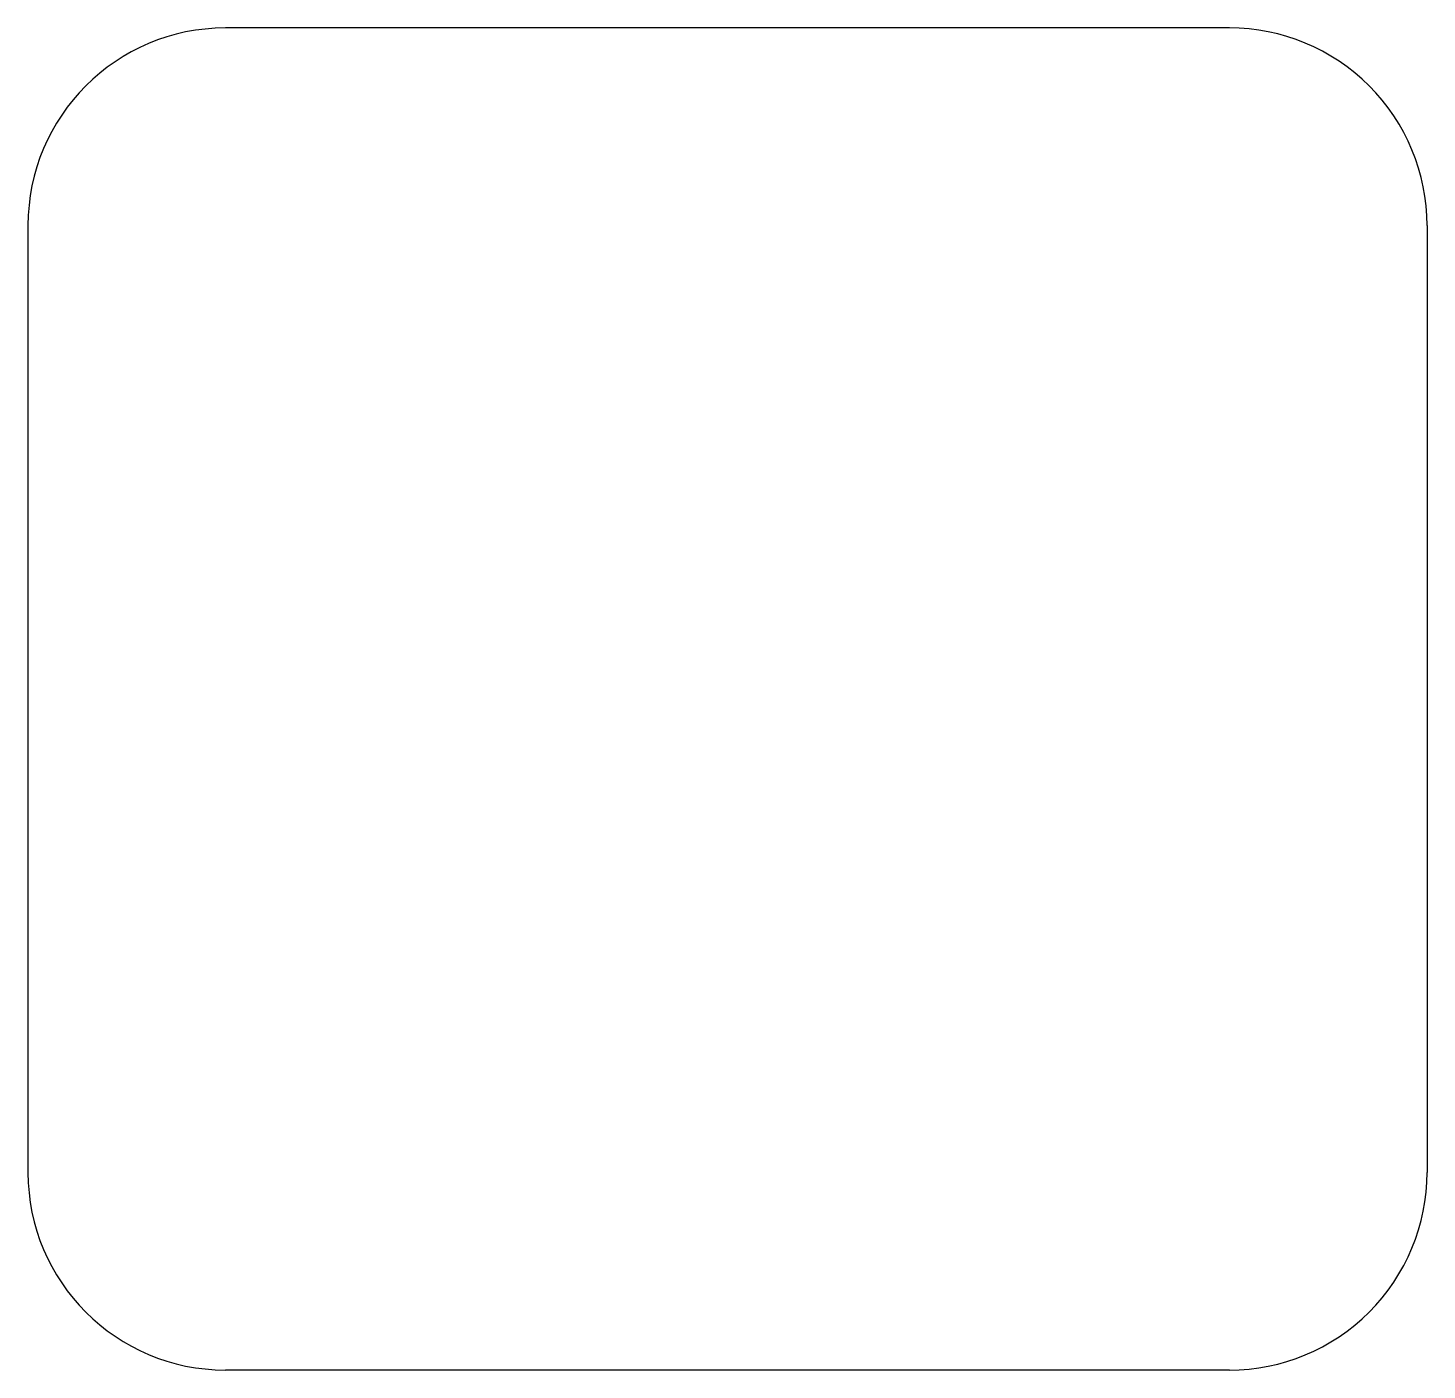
# Model space of a CAD drawing. Header units: millimetres. Extents: x -10 to 277, y -95 to 18.
# Drawn here: x 209.34 to 224.04, y -83.25 to -69.15 of the extents above; entities that cross this region are included whole.
import ezdxf

# ---------------------------------------------------------------- set-up
doc = ezdxf.new("R2010")
doc.units = ezdxf.units.MM
doc.header["$MEASUREMENT"] = 0
doc.layers.add('Edge.Cuts', color=53, linetype='CONTINUOUS')

msp = doc.modelspace()

# ---------------------------------------------------------------- linework, layer by layer
at = {"layer": 'Edge.Cuts', "linetype": 'Continuous'}
for p, q in [((221.96875, -69.15), (211.418749, -69.15)), ((209.34375, -71.225), (209.34375, -81.175001)), ((224.04375, -71.225), (224.04375, -81.175)), ((221.96875, -83.25), (211.41875, -83.25))]:
    msp.add_line(p, q, dxfattribs=at)
at = {"layer": 'Edge.Cuts'}
for centre, radius, start, end in [((211.4188, -71.225), 2.07505, 90.0014082, 180), ((221.9688, -71.225), 2.075, 0, 90.0013806), ((211.4188, -81.175), 2.075, 180.0000276, 269.9986194), ((221.9688, -81.175), 2.07495, 269.9986194, 0)]:
    msp.add_arc(centre, radius, start, end, dxfattribs=at)

doc.saveas('drawing.dxf')
